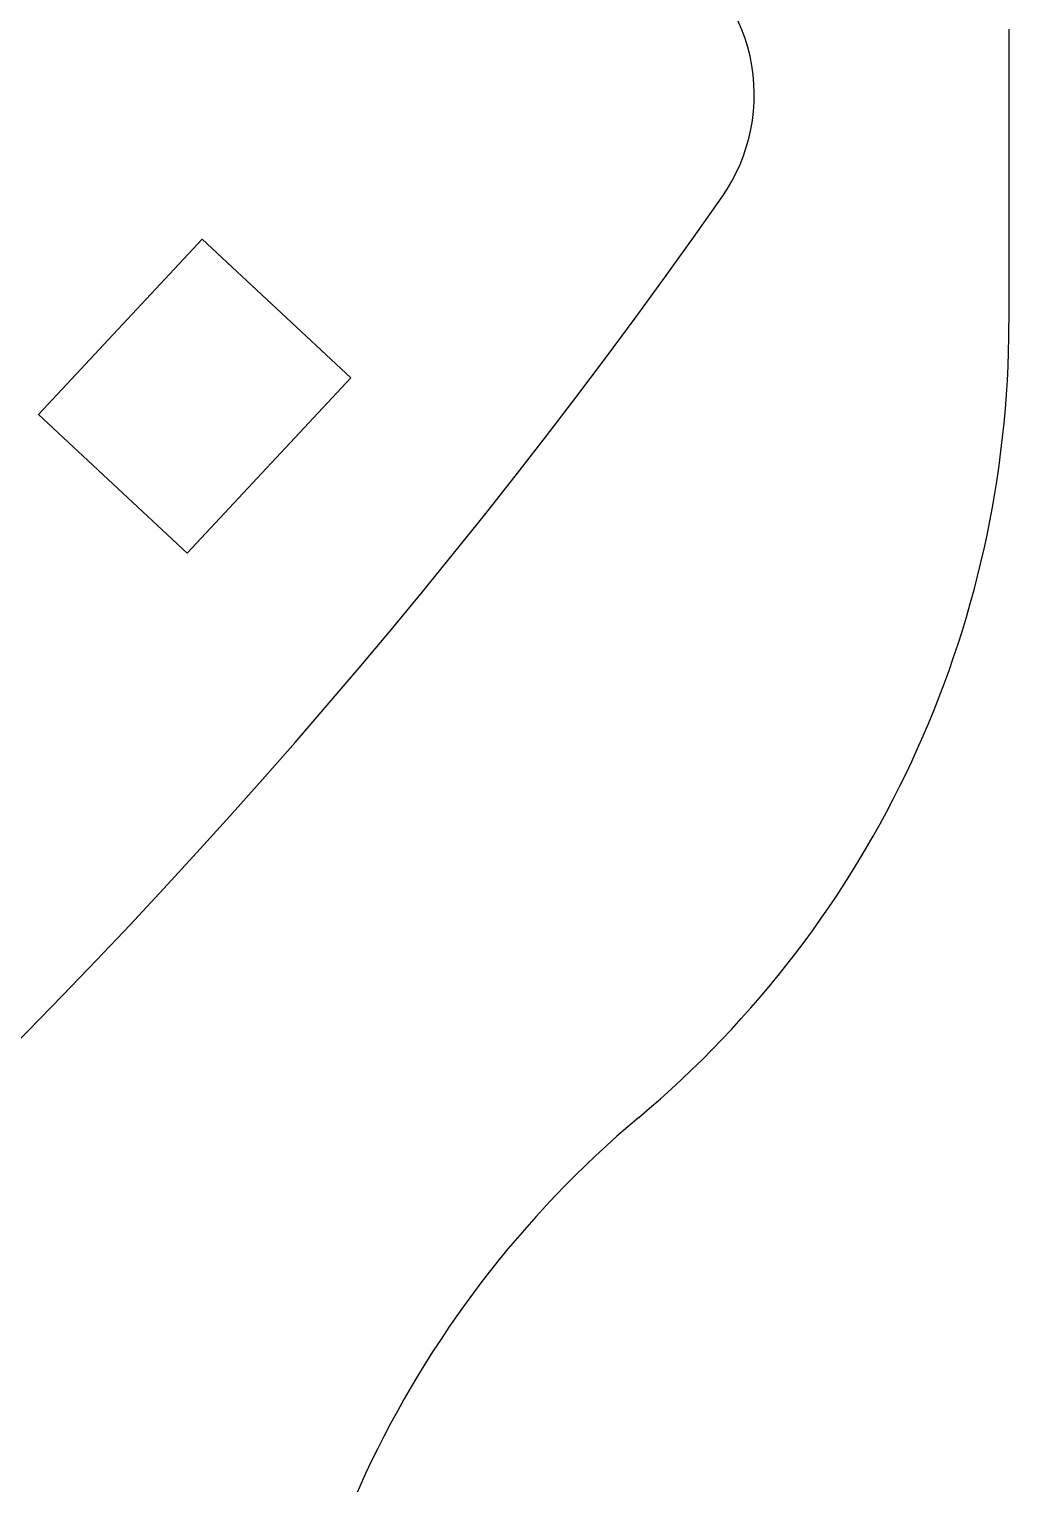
# Model space of a CAD drawing. Header units: inches. Extents: x -1316 to -504, y 751 to 1208.
# Drawn here: x -933.34 to -900.25, y 810.15 to 859.25 of the extents above; entities that cross this region are included whole.
import ezdxf

# ---------------------------------------------------------------- set-up
doc = ezdxf.new("R2010")
doc.units = ezdxf.units.IN
doc.header["$MEASUREMENT"] = 0
doc.linetypes.add('Continuous2', pattern=[0])
doc.layers.add('68351 TABLE', color=1, linetype='Continuous')
doc.layers.add('68369 Idler Mount', color=1, linetype='Continuous')

msp = doc.modelspace()

# ---------------------------------------------------------------- linework, layer by layer
at = {"layer": '68351 TABLE', "color": 5, "linetype": 'Continuous2', "lineweight": -3, "true_color": 0x0000ff}
for p, q in [((-927.493, 852.159), (-933.017, 846.235)), ((-922.476, 847.48), (-927.493, 852.159)), ((-928, 841.556), (-922.476, 847.48)), ((-933.017, 846.235), (-928, 841.556))]:
    msp.add_line(p, q, dxfattribs=at)
at = {"layer": '68351 TABLE', "color": 1, "linetype": 'Continuous2', "lineweight": -3, "true_color": 0xff0000}
for centre, radius, start, end in [((-914.851, 857.03), 6, 324.9869, 60), ((-1090.121, 979.815), 220, 215.01308, 324.98692)]:
    msp.add_arc(centre, radius, start, end, dxfattribs=at)
at = {"layer": '68369 Idler Mount', "color": 1, "linetype": 'Continuous2', "lineweight": -3, "true_color": 0xff0000}
msp.add_line((-900.252, 859.247), (-900.252, 849.325), dxfattribs=at)
for centre, start, end in [((-935.252, 849.325), 310.0052, 0), ((-890.252, 795.706), 130.0052, 180)]:
    msp.add_arc(centre, 35, start, end, dxfattribs=at)

doc.saveas('drawing.dxf')
